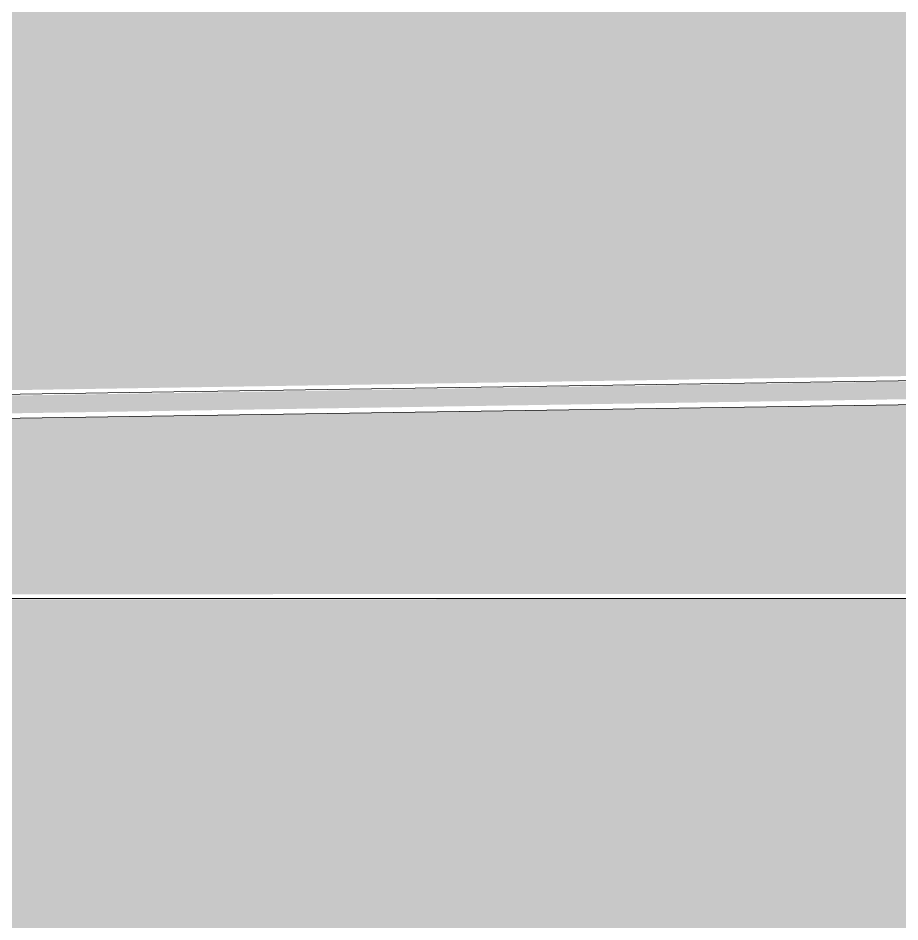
# Model space of a CAD drawing. Header units: inches. Extents: x -54880 to -186, y -132 to 853.
# Drawn here: x -16703.44 to -16691.85, y 273.75 to 285.62 of the extents above; entities that cross this region are included whole.
import ezdxf

# ---------------------------------------------------------------- set-up
doc = ezdxf.new("R2010")
doc.units = ezdxf.units.IN
doc.header["$MEASUREMENT"] = 0
for name, color, linetype, lineweight in [('I-WALL', 2, 'Continuous', 9), ('M-HVAC-DUCT', 70, 'Continuous', 9), ('Q-SPCQ', 91, 'Continuous', 9)]:
    doc.layers.add(name, color=color, linetype=linetype, lineweight=lineweight)

# ---------------------------------------------------------------- blocks, each defined once
blk = doc.blocks.new('Basketball_Backstop-Performance_Sports_Systems-3103-Ceiling_Hung - 27_-0_ to 27_-11 7_8_-706978-Section 1')
at = {"layer": 'Q-SPCQ'}
h = blk.add_hatch(color=256, dxfattribs=at)
h.paths.add_polyline_path([(21252.794, 278.622), (21392.558, 280.831), (21392.553, 281.065), (21252.789, 278.857), (21252.795, 278.628)], flags=0)
h.paths.add_polyline_path([(21251.178, 278.625), (21251.182, 278.864), (21251.122, 278.793), (21251.171, 278.628)], flags=0)
h.paths.add_polyline_path([(21394.174, 280.822), (21394.211, 280.922), (21394.173, 280.823)], flags=0)
for p, q in [((21392.571, 281.065), (21252.78, 278.935)), ((21252.794, 278.622), (21392.571, 280.753))]:
    blk.add_line(p, q, dxfattribs=at)

msp = doc.modelspace()

# ---------------------------------------------------------------- hatches: boundary and pattern name
at = {"layer": 'I-WALL'}
h = msp.add_hatch(color=256, dxfattribs=at)
h.paths.add_polyline_path([(-16833.33388, 281.375), (-16833.33388, 282.955), (-16833.14223, 282.87855), (-16833.03134, 281.72914), (-16833.1801, 281.555)], flags=0)
h.paths.add_polyline_path([(-16883.22343, 225.78125), (-16835.64638, 225.78125), (-16835.58388, 226), (-16832.20888, 226), (-16832.20888, 225.78125), (-16831.89638, 225.78125), (-16831.89638, 225.875), (-16831.64638, 225.875), (-16831.64638, 241.02199), (-16831.90278, 250), (-16878.83388, 250), (-16878.83388, 278), (-16832.70422, 278.06213), (-16832.78577, 280.91759), (-16832.7001, 281.375), (-16833.33388, 281.375), (-16832.6082, 281.555), (-16832.53092, 281.83241), (-16832.1999, 281.83241), (-16832.1999, 281.9925), (-16831.76832, 281.9925), (-16831.71206, 284.83268), (-16831.97469, 285.01543), (-16832.20925, 285.4217), (-16832.20285, 285.90625), (-16832.08388, 286.40625), (-16832.08388, 289.6875), (-16831.57536, 289.6875), (-16831.57536, 290.5), (-16832.20888, 290.5), (-16832.20888, 289.8125), (-16832.39638, 289.8125), (-16832.39638, 290.5), (-16879.33388, 290.55963), (-16879.33388, 294), (-16831.54955, 294.0695), (-16831.54438, 294.22635), (-16831.4916, 294.42874), (-16831.33388, 294.44359), (-16831.084, 294), (-16783.33388, 293.94037), (-16783.33388, 290.5), (-16830.27138, 290.5), (-16830.27138, 289.8125), (-16830.45888, 289.8125), (-16830.45888, 290.5), (-16831.09239, 290.5), (-16831.09239, 289.6875), (-16830.58388, 289.6875), (-16830.54904, 286.10937), (-16830.42763, 285.65625), (-16830.57538, 285.1688), (-16830.91128, 284.85877), (-16830.90313, 284.78088), (-16830.89638, 281.9925), (-16830.46785, 281.9925), (-16830.46785, 281.555), (-16829.69084, 281.47638), (-16829.15886, 281.375), (-16825.64638, 281.375), (-16825.64638, 282.875), (-16825.52138, 282.875), (-16825.46517, 282.30611), (-16823.83388, 282.21875), (-16823.83388, 281.94389), (-16825.52138, 281.94389), (-16825.46517, 281.375), (-16825.02138, 281.375), (-16825.02138, 278), (-16821.57828, 278.06213), (-16822.6623, 280.87132), (-16822.55117, 281.09229), (-16822.79488, 281.44584), (-16822.41988, 281.71101), (-16822.12125, 281.41237), (-16821.911, 281.62262), (-16818.72392, 280.26116), (-16818.21008, 279.6875), (-16817.95888, 278.93485), (-16685.70888, 281.01562), (-16685.70888, 290.5), (-16702.33388, 290.55963), (-16702.27001, 294), (-16685.70888, 294), (-16685.70888, 316.9222), (-16683.33388, 316.9222), (-16683.33388, 318.08486), (-16823.66175, 332.7826), (-16878.78432, 324.98592), (-16878.99556, 323.84606), (-16877.47005, 323.84606), (-16877.65538, 322.84606), (-16877.47005, 322.84606), (-16892.24807, 243.1054), (-16883.59049, 226.48588)], flags=0)
h.paths.add_polyline_path([(-16895.45868, 225.78125), (-16885.33758, 225.78125), (-16892.80283, 240.11192), (-16895.32809, 226.48588)], flags=0)
h.paths.add_polyline_path([(-16689.68934, 225.78125), (-16689.68934, 227.78125), (-16685.70888, 227.78125), (-16685.70888, 250), (-16717.06424, 250), (-16749.11143, 225.78125), (-16692.58657, 225.78125)], flags=0)
h.paths.add_polyline_path([(-16749.52608, 225.78125), (-16717.47889, 250), (-16798.72816, 250), (-16781.11165, 225.78125), (-16760.37063, 225.78125)], flags=0)
h.paths.add_polyline_path([(-16781.49808, 225.78125), (-16799.11459, 250), (-16825.02138, 250), (-16825.02138, 225.78125), (-16799.10438, 225.78125)], flags=0)
h.paths.add_polyline_path([(-16813.62954, 278), (-16685.70888, 278.06213), (-16685.70888, 280.63832), (-16817.97184, 278.59836), (-16818.02276, 278), (-16817.23441, 278)], flags=0)
h.paths.add_polyline_path([(-16819.86963, 278.47346), (-16819.91243, 278.53349), (-16820.04463, 278.61925), (-16819.90667, 278.47833)], flags=0)
h.paths.add_polyline_path([(-16820.05361, 278.90292), (-16819.89858, 278.99148), (-16819.98563, 278.98503), (-16820.05549, 278.91924)], flags=0)
h.paths.add_polyline_path([(-16829.33388, 281.375), (-16829.68482, 281.83241), (-16829.52552, 282.87855), (-16829.33388, 282.955), (-16829.33388, 281.555)], flags=0)
h.paths.add_polyline_path([(-16829.33388, 281.375), (-16829.74047, 281.67132), (-16829.64729, 281.67132), (-16829.52426, 281.555)], flags=0)
h.paths.add_polyline_path([(-16833.33388, 281.375), (-16832.92728, 281.67132), (-16832.92728, 281.5981), (-16833.00583, 281.555)], flags=0)
h.paths.add_polyline_path([(-16823.83388, 283.06889), (-16825.52138, 283.15625), (-16825.52138, 283.43111), (-16823.83388, 283.34375), (-16823.83388, 283.08762)], flags=0)
h.paths.add_polyline_path([(-16830.84318, 285.72696), (-16830.90086, 285.8142), (-16830.85091, 285.72814)], flags=0)
h.paths.add_polyline_path([(-16831.82457, 285.72696), (-16831.67941, 285.76029), (-16831.63856, 285.86549), (-16831.82018, 285.76029)], flags=0)
at = {"layer": 'M-HVAC-DUCT'}
h = msp.add_hatch(color=256, dxfattribs=at)
h.paths.add_polyline_path([(-15791.14759, 264), (-15790.70888, 264), (-15790.4705, 266.57249), (-15789.76349, 269.05738), (-15788.61192, 271.37005), (-15787.055, 273.43174), (-15785.14576, 275.17224), (-15782.94921, 276.53229), (-15780.54016, 277.46556), (-15778.00063, 277.94028), (-15804.87794, 278), (-15812.17094, 264), (-15792.02688, 264)], flags=0)
h.paths.add_polyline_path([(-15814.28509, 264), (-15806.9921, 278), (-15884.71531, 278), (-15885.11514, 264), (-15830.76063, 264)], flags=0)
h.paths.add_polyline_path([(-15892.39638, 264), (-15892.39638, 278), (-15895.91443, 277.92271), (-15896.07271, 277.64004), (-15896.64638, 277.1262), (-15897.43212, 276.89498), (-15897.90979, 276.91791), (-15898.33388, 277.04701), (-15898.5718, 277.1262), (-15908.11968, 264), (-15898.54469, 264)], flags=0)
h.paths.add_polyline_path([(-15908.50611, 264), (-15898.80237, 277.34047), (-15899.1165, 277.68934), (-15899.39499, 278), (-16036.98954, 278), (-16018.4642, 264), (-15917.91157, 264)], flags=0)
h.paths.add_polyline_path([(-16018.87885, 264), (-16037.40419, 278), (-16315.19615, 278), (-16319.66092, 264), (-16024.42938, 264)], flags=0)
h.paths.add_polyline_path([(-16322.93219, 264), (-16318.46742, 278), (-16355.39124, 278), (-16355.39124, 264), (-16334.29938, 264)], flags=0)
h.paths.add_polyline_path([(-16362.01624, 264), (-16362.01624, 278), (-16398.94007, 278), (-16394.4753, 264), (-16363.34969, 264)], flags=0)
h.paths.add_polyline_path([(-16397.74657, 264), (-16402.21134, 278), (-16680.06414, 277.96178), (-16698.5389, 264), (-16400.29606, 264)], flags=0)
h.paths.add_polyline_path([(-16698.95355, 264), (-16680.42821, 278), (-16818.16676, 277.91708), (-16818.30125, 277.68934), (-16818.59441, 277.31163), (-16808.91164, 264), (-16702.27001, 264)], flags=0)
h.paths.add_polyline_path([(-16809.29807, 264), (-16818.89638, 277.1262), (-16819.69325, 276.88607), (-16820.09673, 276.9038), (-16820.46017, 276.9973), (-16820.88467, 277.21314), (-16821.23975, 277.5285), (-16821.50332, 277.92271), (-16821.64499, 278), (-16825.02138, 277.98965), (-16825.02138, 264), (-16818.47126, 264)], flags=0)
h.paths.add_polyline_path([(-16832.53092, 264), (-16832.30261, 264), (-16832.78577, 278), (-16878.83388, 278), (-16878.83388, 264), (-16832.78577, 264)], flags=0)
h.paths.add_polyline_path([(-15772.70888, 277.4002), (-15772.70888, 278), (-15775.41712, 277.94028), (-15772.87759, 277.46556)], flags=0)

# ---------------------------------------------------------------- linework, layer by layer
msp.add_line((-16680.42026, 278), (-16818.13089, 278), dxfattribs=at)

# ---------------------------------------------------------------- block references
at = {"layer": 'Q-SPCQ'}
msp.add_blockref('Basketball_Backstop-Performance_Sports_Systems-3103-Ceiling_Hung - 27_-0_ to 27_-11 7_8_-706978-Section 1', (-38070.76169, 0), dxfattribs=at)

doc.saveas('drawing.dxf')
